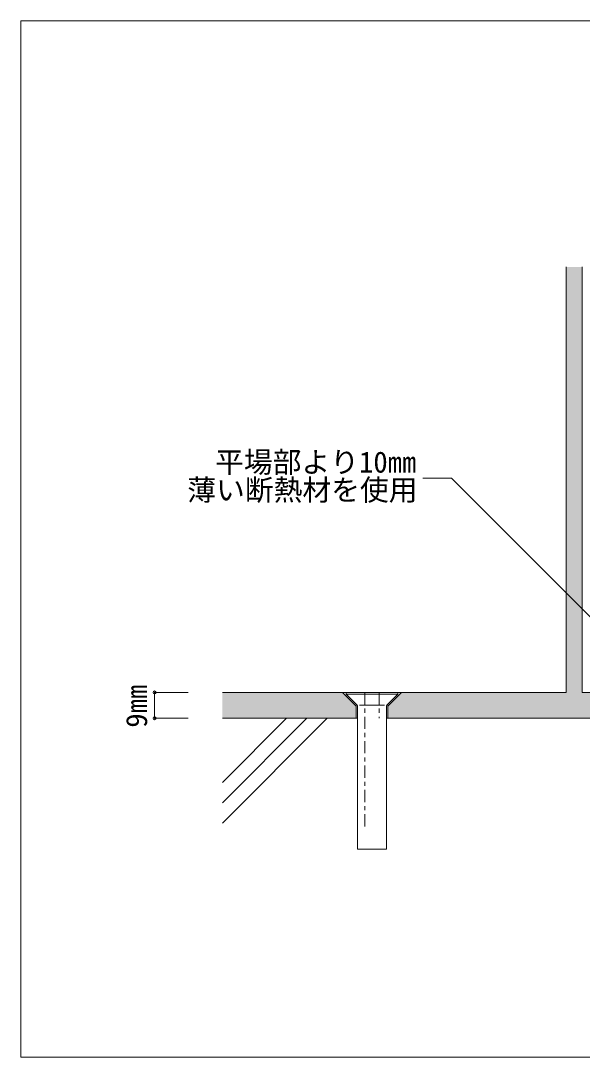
# Model space of a CAD drawing. Units: millimetres, scale not verified. Extents: x -270 to 270, y -189 to 184.
# Drawn here: x -270 to -74.9, y -176 to 184 of the extents above; entities that cross this region are included whole.
import ezdxf
from ezdxf.enums import TextEntityAlignment as Align

# ---------------------------------------------------------------- set-up
doc = ezdxf.new("R2010")
doc.units = ezdxf.units.MM
doc.header["$LTSCALE"] = 2
doc.header["$PDMODE"] = 32
doc.header["$PDSIZE"] = 1
doc.linetypes.add('USER1', pattern=[4.23336, 2.11668, -0.70556, 0.70556, -0.70556])
for name, color, linetype, lineweight in [('1-7_設備', 7, 'Continuous', 9), ('1-A_元図・躯体', 7, 'Continuous', 9), ('1-C_アンカー類2', 4, 'Continuous', 9), ('E-1', 7, 'Continuous', 9), ('F-F', 7, 'Continuous', 9)]:
    doc.layers.add(name, color=color, linetype=linetype, lineweight=lineweight)
doc.layers.add('1-B_その他', color=9, linetype='Continuous')
doc.styles.add('ＭＳ ゴシック', font='')
doc.styles.get('ＭＳ ゴシック').set_extended_font_data('MS Gothic')

msp = doc.modelspace()

# ---------------------------------------------------------------- linework, layer by layer
at = {"layer": '1-7_設備'}
for p, q in [((-80.439, 98.488), (-80.439, -49.262)), ((-74.939, -49.262), (-74.939, 98.488)), ((-80.439, -49.262), (-199.939, -49.262)), ((-156.939, -49.262), (-156.939, -49.862)), ((-156.939, -49.262), (-138.939, -49.262)), ((-142.646, -53.57), (-138.939, -49.862)), ((-138.939, -49.262), (-138.939, -49.862)), ((-31.671, -49.262), (-74.939, -49.262)), ((-152.318, -53.762), (-143.559, -53.762)), ((-152.939, -103.762), (-152.939, -54.277)), ((-153.439, -58.262), (-199.939, -58.262)), ((-49.439, -58.262), (-142.439, -58.262))]:
    msp.add_line(p, q, dxfattribs=at)
at = {"layer": '1-7_設備', "linetype": 'USER1'}
for p, q in [((-150.439, -49.262), (-150.439, -96.675)), ((-145.439, -49.262), (-145.439, -58.268))]:
    msp.add_line(p, q, dxfattribs=at)
at = {"layer": '1-7_設備'}
for points in [[(-153.439, -58.262), (-153.439, -54.012), (-158.189, -49.262), (-137.689, -49.262), (-142.439, -54.012), (-142.439, -58.262)], [(-153.232, -53.57), (-156.939, -49.862), (-138.939, -49.862)], [(-152.939, -103.762), (-142.939, -103.762), (-142.939, -54.277)]]:
    msp.add_lwpolyline(points, dxfattribs=at)
for centre, start, end in [((-153.939, -54.277), 0, 45), ((-141.939, -54.277), 135, 180)]:
    msp.add_arc(centre, 1, start, end, dxfattribs=at)
at = {"layer": '1-A_元図・躯体'}
for p, q in [((-177.654, -58.262), (-199.939, -80.547)), ((-170.583, -58.262), (-199.939, -87.618)), ((-163.512, -58.262), (-199.939, -94.689)), ((-199.939, -58.262), (-152.939, -58.262)), ((-142.939, -58.262), (-48.939, -58.262))]:
    msp.add_line(p, q, dxfattribs=at)
at = {"layer": '1-B_その他'}
for points in [[(-80.439, -49.262), (-74.939, -49.262), (-80.439, 98.488), (-74.939, 98.488)], [(-199.939, -49.262), (-199.939, -58.262), (-158.189, -49.262), (-153.439, -54.012)], [(-137.689, -49.262), (-142.439, -54.012), (-54.189, -49.262), (-49.439, -54.012)], [(-199.939, -58.262), (-153.439, -58.262), (-153.439, -54.012)], [(-142.439, -54.012), (-142.439, -58.262), (-49.439, -54.012), (-49.439, -58.262)]]:
    msp.add_solid(points, dxfattribs=at)
at = {"layer": '1-C_アンカー類2'}
for p, q in [((-223.486, -49.262), (-211.825, -49.262)), ((-223.486, -49.262), (-223.486, -58.262)), ((-223.486, -58.262), (-211.825, -58.262))]:
    msp.add_line(p, q, dxfattribs=at)
for p in [(-223.486, -49.262), (-223.486, -58.262)]:
    msp.add_point(p, dxfattribs=at)
at = {"layer": 'E-1'}
for p, q in [((-130.279, 25.166), (-120.279, 25.166)), ((-120.279, 25.166), (-69.807, -25.306))]:
    msp.add_line(p, q, dxfattribs=at)
at = {"layer": 'F-F'}
msp.add_line((-270, 184), (-270, -176), dxfattribs=at)
msp.add_lwpolyline([(-270, 184), (270, 184), (270, -176), (-270, -176)], dxfattribs=at)

# ---------------------------------------------------------------- texts
at = {"layer": '1-C_アンカー類2', "color": 7, "style": 'ＭＳ ゴシック'}
msp.add_text('9㎜', height=7.331, rotation=90, dxfattribs=at).set_placement((-223.897, -61.536), align=Align.BOTTOM_LEFT)
at = {"layer": 'E-1', "style": 'ＭＳ ゴシック'}
for s, p in [('平場部より10㎜', (-202.459, 24.854)), ('薄い断熱材を使用', (-212.125, 15.188))]:
    msp.add_text(s, height=7.331, dxfattribs=at).set_placement(p, align=Align.BOTTOM_LEFT)

doc.saveas('drawing.dxf')
